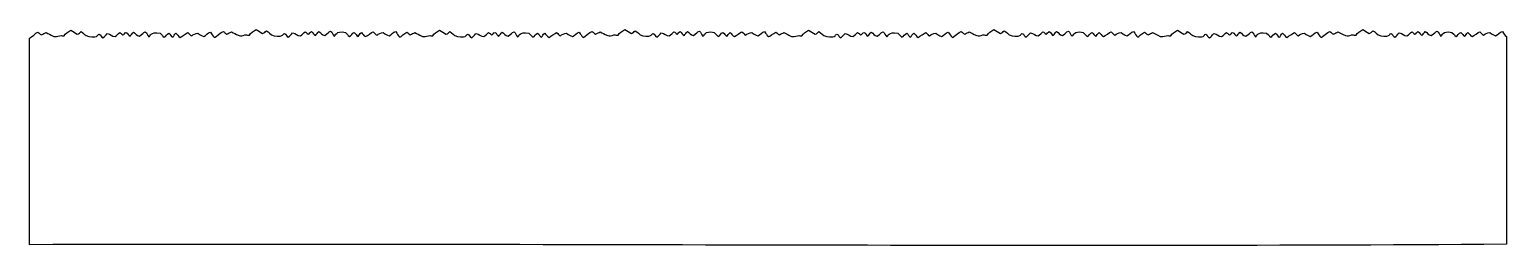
# Model space of a CAD drawing. Header units: centimetres. Extents: x -19.5 to 19.5, y -2.9 to 2.9.
import ezdxf

# ---------------------------------------------------------------- set-up
doc = ezdxf.new("R2010")
doc.units = ezdxf.units.CM
doc.header["$MEASUREMENT"] = 0
doc.layers.add('Layer 1', color=7, linetype='Continuous')

msp = doc.modelspace()

# ---------------------------------------------------------------- linework, layer by layer
at = {"layer": 'Layer 1', "lineweight": 25}
msp.add_open_spline([(-13.52972, 2.85687), (-13.60176, 2.80881), (-13.68178, 2.76984), (-13.70583, 2.70639), (-13.70583, 2.70639), (-13.75327, 2.70265), (-13.76016, 2.71759), (-13.82489, 2.71218), (-13.82489, 2.71218), (-13.89213, 2.6833), (-13.9311, 2.69041), (-13.98199, 2.69399), (-13.98199, 2.69399), (-14.0938, 2.74179), (-14.10739, 2.76127), (-14.18373, 2.79404), (-14.18373, 2.79404), (-14.22656, 2.77414), (-14.25368, 2.76668), (-14.30279, 2.7312), (-14.30279, 2.7312), (-14.36033, 2.75867), (-14.35006, 2.77841), (-14.39705, 2.80644), (-14.39705, 2.80644), (-14.45546, 2.79011), (-14.59983, 2.65544), (-14.63021, 2.64934), (-14.63021, 2.64934), (-14.68898, 2.69619), (-14.6923, 2.72574), (-14.73687, 2.78246), (-14.73687, 2.78246), (-14.80761, 2.77119), (-14.85419, 2.70385), (-14.91629, 2.67001), (-14.91629, 2.67001), (-14.9837, 2.69286), (-14.9985, 2.70648), (-15.07008, 2.756), (-15.07008, 2.756), (-15.13519, 2.76214), (-15.19801, 2.71882), (-15.2338, 2.68737), (-15.2338, 2.68737), (-15.26427, 2.69135), (-15.29534, 2.74534), (-15.33467, 2.77501), (-15.33467, 2.77501), (-15.37577, 2.76571), (-15.48527, 2.67431), (-15.53559, 2.64933), (-15.53559, 2.64933), (-15.58591, 2.67396), (-15.61742, 2.73116), (-15.64886, 2.7626), (-15.64886, 2.7626), (-15.69625, 2.73381), (-15.70099, 2.67164), (-15.7365, 2.65594), (-15.7365, 2.65594), (-15.78187, 2.67558), (-15.7885, 2.72281), (-15.83737, 2.7626), (-15.83737, 2.7626), (-15.8897, 2.73665), (-15.91493, 2.66881), (-15.96305, 2.65594), (-15.96305, 2.65594), (-16.02262, 2.70322), (-15.98209, 2.68107), (-16.07054, 2.7626), (-16.07054, 2.7626), (-16.33751, 2.8092), (-16.31946, 2.6787), (-16.36572, 2.66173), (-16.36572, 2.66173), (-16.41047, 2.69677), (-16.41325, 2.77144), (-16.45998, 2.79402), (-16.45998, 2.79402), (-16.53228, 2.76651), (-16.51432, 2.74249), (-16.61708, 2.68075), (-16.61708, 2.68075), (-16.70603, 2.68541), (-16.7105, 2.75445), (-16.77418, 2.78741), (-16.77418, 2.78741), (-16.80964, 2.75991), (-16.832, 2.70573), (-16.86265, 2.68075), (-16.86265, 2.68075), (-16.90038, 2.69121), (-16.92037, 2.75554), (-16.9693, 2.78163), (-16.9693, 2.78163), (-17.00145, 2.76486), (-17.01723, 2.72718), (-17.05116, 2.71218), (-17.05116, 2.71218), (-17.09262, 2.73618), (-17.10054, 2.76402), (-17.13301, 2.77502), (-17.13301, 2.77502), (-17.17994, 2.73863), (-17.20208, 2.71239), (-17.25869, 2.66836), (-17.25869, 2.66836), (-17.34674, 2.66836), (-17.37343, 2.73464), (-17.46622, 2.75022), (-17.46622, 2.75022), (-17.51228, 2.70213), (-17.53242, 2.66925), (-17.57949, 2.63695), (-17.57949, 2.63695), (-17.62546, 2.63621), (-17.63441, 2.72966), (-17.68036, 2.73121), (-17.68036, 2.73121), (-17.71014, 2.73221), (-17.72175, 2.685), (-17.74981, 2.67499), (-17.74981, 2.67499), (-17.82287, 2.64891), (-17.81908, 2.66271), (-17.95073, 2.66838), (-17.95073, 2.66838), (-18.06974, 2.70769), (-18.08613, 2.76991), (-18.15826, 2.80067), (-18.15826, 2.80067), (-18.19897, 2.77446), (-18.20155, 2.74973), (-18.25913, 2.73122), (-18.25913, 2.73122), (-18.32027, 2.76406), (-18.36872, 2.80332), (-18.42864, 2.83786), (-18.42864, 2.83786), (-18.50068, 2.7898), (-18.5807, 2.75082), (-18.60476, 2.68737), (-18.60476, 2.68737), (-18.65219, 2.68363), (-18.65991, 2.69858), (-18.72465, 2.69316), (-18.72465, 2.69316), (-18.79188, 2.66428), (-18.83086, 2.6714), (-18.88174, 2.67497), (-18.88174, 2.67497), (-18.99355, 2.72278), (-19.00632, 2.74225), (-19.08266, 2.77502), (-19.08266, 2.77502), (-19.12549, 2.75512), (-19.15343, 2.74766), (-19.20255, 2.71218), (-19.20255, 2.71218), (-19.26008, 2.73966), (-19.24982, 2.75939), (-19.29681, 2.78742), (-19.29681, 2.78742), (-19.37276, 2.76619), (-19.44745, 2.658), (-19.52005, 2.63198), (-19.52005, 2.63198), (-19.52005, 2.63198), (-19.52005, -2.83649), (-19.52005, -2.83649), (-19.52005, -2.83649), (-6.3051, -2.79833), (6.80294, -2.9112), (19.52005, -2.8273), (19.52005, -2.8273), (19.52005, -2.8273), (19.52005, 2.66836), (19.52005, 2.66836), (19.52005, 2.66836), (19.46128, 2.71521), (19.45713, 2.74476), (19.41256, 2.80148), (19.41256, 2.80148), (19.34182, 2.79021), (19.29524, 2.72287), (19.23314, 2.68903), (19.23314, 2.68903), (19.16572, 2.71188), (19.15093, 2.7255), (19.07935, 2.77502), (19.07935, 2.77502), (19.01425, 2.78116), (18.95225, 2.73784), (18.91647, 2.70639), (18.91647, 2.70639), (18.886, 2.71037), (18.85493, 2.76436), (18.8156, 2.79403), (18.8156, 2.79403), (18.7745, 2.78473), (18.66417, 2.69333), (18.61386, 2.66835), (18.61386, 2.66835), (18.56354, 2.69298), (18.53286, 2.75018), (18.50141, 2.78162), (18.50141, 2.78162), (18.45402, 2.75283), (18.44845, 2.69066), (18.41294, 2.67496), (18.41294, 2.67496), (18.36756, 2.6946), (18.36093, 2.74183), (18.31206, 2.78162), (18.31206, 2.78162), (18.25973, 2.75567), (18.2345, 2.68783), (18.18638, 2.67496), (18.18638, 2.67496), (18.12681, 2.72224), (18.16817, 2.70009), (18.07972, 2.78162), (18.07972, 2.78162), (17.81275, 2.82822), (17.82997, 2.69772), (17.78372, 2.68075), (17.78372, 2.68075), (17.73897, 2.71579), (17.73619, 2.79046), (17.68946, 2.81304), (17.68946, 2.81304), (17.61716, 2.78553), (17.63512, 2.76151), (17.53236, 2.69977), (17.53236, 2.69977), (17.44342, 2.70443), (17.43894, 2.77347), (17.37526, 2.80643), (17.37526, 2.80643), (17.3398, 2.77893), (17.31744, 2.72475), (17.28679, 2.69977), (17.28679, 2.69977), (17.24905, 2.71022), (17.22906, 2.77455), (17.18013, 2.80064), (17.18013, 2.80064), (17.14798, 2.78387), (17.13219, 2.74619), (17.09827, 2.73119), (17.09827, 2.73119), (17.05681, 2.75519), (17.04888, 2.78304), (17.01642, 2.79403), (17.01642, 2.79403), (16.96949, 2.75764), (16.94735, 2.7314), (16.89074, 2.68737), (16.89074, 2.68737), (16.80269, 2.68737), (16.77599, 2.75365), (16.68321, 2.76923), (16.68321, 2.76923), (16.63714, 2.72114), (16.61701, 2.68826), (16.56993, 2.65596), (16.56993, 2.65596), (16.52396, 2.65522), (16.51501, 2.74867), (16.46906, 2.75022), (16.46906, 2.75022), (16.43928, 2.75123), (16.42849, 2.70401), (16.40043, 2.694), (16.40043, 2.694), (16.32738, 2.66792), (16.33033, 2.68172), (16.19869, 2.68739), (16.19869, 2.68739), (16.07968, 2.7267), (16.06329, 2.78892), (15.99116, 2.81968), (15.99116, 2.81968), (15.95045, 2.79347), (15.94869, 2.76874), (15.89111, 2.75023), (15.89111, 2.75023), (15.82999, 2.78309), (15.78071, 2.82235), (15.72079, 2.85689), (15.72079, 2.85689), (15.64875, 2.80883), (15.56873, 2.76986), (15.54468, 2.70641), (15.54468, 2.70641), (15.49724, 2.70267), (15.49035, 2.71761), (15.42562, 2.7122), (15.42562, 2.7122), (15.35838, 2.68332), (15.31941, 2.69043), (15.26852, 2.69401), (15.26852, 2.69401), (15.15672, 2.74181), (15.14312, 2.76129), (15.06678, 2.79406), (15.06678, 2.79406), (15.02395, 2.77416), (14.99683, 2.7667), (14.94772, 2.73122), (14.94772, 2.73122), (14.89018, 2.7587), (14.90045, 2.77843), (14.85346, 2.80646), (14.85346, 2.80646), (14.79505, 2.79013), (14.65068, 2.65546), (14.6203, 2.64936), (14.6203, 2.64936), (14.56153, 2.69621), (14.55821, 2.72576), (14.51364, 2.78248), (14.51364, 2.78248), (14.44289, 2.77121), (14.39632, 2.70387), (14.33422, 2.67003), (14.33422, 2.67003), (14.26681, 2.69288), (14.25201, 2.7065), (14.18043, 2.75602), (14.18043, 2.75602), (14.11533, 2.76216), (14.05251, 2.71884), (14.01672, 2.68739), (14.01672, 2.68739), (13.98625, 2.69137), (13.95518, 2.74536), (13.91585, 2.77503), (13.91585, 2.77503), (13.87475, 2.76573), (13.76525, 2.67433), (13.71493, 2.64935), (13.71493, 2.64935), (13.66461, 2.67398), (13.6331, 2.73118), (13.60166, 2.76262), (13.60166, 2.76262), (13.55427, 2.73383), (13.54953, 2.67166), (13.51402, 2.65596), (13.51402, 2.65596), (13.46865, 2.6756), (13.46202, 2.72283), (13.41315, 2.76262), (13.41315, 2.76262), (13.36082, 2.73667), (13.33559, 2.66883), (13.28747, 2.65596), (13.28747, 2.65596), (13.2279, 2.70324), (13.26843, 2.68109), (13.17998, 2.76262), (13.17998, 2.76262), (12.91301, 2.80922), (12.93105, 2.67872), (12.8848, 2.66175), (12.8848, 2.66175), (12.84005, 2.69679), (12.83727, 2.77146), (12.79054, 2.79404), (12.79054, 2.79404), (12.71823, 2.76653), (12.7362, 2.74251), (12.63344, 2.68077), (12.63344, 2.68077), (12.5445, 2.68543), (12.54002, 2.75447), (12.47635, 2.78743), (12.47635, 2.78743), (12.44089, 2.75993), (12.41853, 2.70575), (12.38788, 2.68077), (12.38788, 2.68077), (12.35014, 2.69122), (12.33014, 2.75555), (12.28122, 2.78164), (12.28122, 2.78164), (12.24907, 2.76487), (12.23329, 2.72719), (12.19936, 2.71219), (12.19936, 2.71219), (12.1579, 2.73619), (12.14997, 2.76404), (12.1175, 2.77503), (12.1175, 2.77503), (12.07057, 2.73864), (12.04843, 2.7124), (11.99182, 2.66837), (11.99182, 2.66837), (11.90377, 2.66837), (11.87708, 2.73465), (11.78429, 2.75023), (11.78429, 2.75023), (11.73823, 2.70214), (11.71808, 2.66926), (11.67101, 2.63696), (11.67101, 2.63696), (11.62504, 2.63622), (11.61609, 2.72967), (11.57014, 2.73122), (11.57014, 2.73122), (11.54036, 2.73223), (11.52875, 2.68501), (11.50069, 2.675), (11.50069, 2.675), (11.42764, 2.64892), (11.43141, 2.66272), (11.29977, 2.66839), (11.29977, 2.66839), (11.18076, 2.7077), (11.16437, 2.76992), (11.09224, 2.80068), (11.09224, 2.80068), (11.05153, 2.77447), (11.04895, 2.74974), (10.99137, 2.73123), (10.99137, 2.73123), (10.93025, 2.76409), (10.8818, 2.80335), (10.82187, 2.83789), (10.82187, 2.83789), (10.74983, 2.78983), (10.66981, 2.75086), (10.64576, 2.68741), (10.64576, 2.68741), (10.59832, 2.68367), (10.5906, 2.69861), (10.52587, 2.6932), (10.52587, 2.6932), (10.45863, 2.66432), (10.41966, 2.67143), (10.36877, 2.67501), (10.36877, 2.67501), (10.25697, 2.72281), (10.24419, 2.74229), (10.16785, 2.77506), (10.16785, 2.77506), (10.12501, 2.75516), (10.09708, 2.7477), (10.04796, 2.71222), (10.04796, 2.71222), (9.99042, 2.7397), (10.00069, 2.75943), (9.9537, 2.78746), (9.9537, 2.78746), (9.89404, 2.75858), (9.7964, 2.66299), (9.77262, 2.65269), (9.77262, 2.65269), (9.71385, 2.69954), (9.7097, 2.7448), (9.66514, 2.80152), (9.66514, 2.80152), (9.59439, 2.79025), (9.54782, 2.72291), (9.48572, 2.68907), (9.48572, 2.68907), (9.41831, 2.71192), (9.40351, 2.72554), (9.33193, 2.77506), (9.33193, 2.77506), (9.26683, 2.7812), (9.20483, 2.73788), (9.16905, 2.70643), (9.16905, 2.70643), (9.13857, 2.71041), (9.10751, 2.7644), (9.06817, 2.79407), (9.06817, 2.79407), (9.02707, 2.78477), (8.91674, 2.69337), (8.86643, 2.66839), (8.86643, 2.66839), (8.81611, 2.69302), (8.78543, 2.75022), (8.75398, 2.78166), (8.75398, 2.78166), (8.70659, 2.75287), (8.70103, 2.6907), (8.66551, 2.675), (8.66551, 2.675), (8.62014, 2.69464), (8.61351, 2.74187), (8.56464, 2.78166), (8.56464, 2.78166), (8.51231, 2.75571), (8.48708, 2.68787), (8.43896, 2.675), (8.43896, 2.675), (8.37939, 2.72228), (8.42074, 2.70013), (8.3323, 2.78166), (8.3323, 2.78166), (8.06532, 2.82826), (8.08255, 2.69776), (8.03629, 2.68079), (8.03629, 2.68079), (7.99154, 2.71583), (7.98876, 2.7905), (7.94203, 2.81308), (7.94203, 2.81308), (7.86972, 2.78557), (7.88769, 2.76155), (7.78493, 2.69981), (7.78493, 2.69981), (7.69599, 2.70447), (7.69151, 2.77351), (7.62784, 2.80647), (7.62784, 2.80647), (7.59238, 2.77897), (7.57002, 2.72479), (7.53937, 2.69981), (7.53937, 2.69981), (7.50163, 2.71026), (7.48163, 2.77459), (7.43271, 2.80068), (7.43271, 2.80068), (7.40056, 2.78391), (7.38478, 2.74623), (7.35085, 2.73123), (7.35085, 2.73123), (7.30939, 2.75523), (7.30146, 2.78307), (7.26899, 2.79407), (7.26899, 2.79407), (7.22206, 2.75768), (7.19992, 2.73144), (7.14331, 2.68741), (7.14331, 2.68741), (7.05526, 2.68741), (7.02857, 2.75369), (6.93578, 2.76927), (6.93578, 2.76927), (6.88972, 2.72118), (6.86958, 2.6883), (6.82251, 2.656), (6.82251, 2.656), (6.77654, 2.65526), (6.76759, 2.74871), (6.72164, 2.75026), (6.72164, 2.75026), (6.69186, 2.75126), (6.68107, 2.70405), (6.65301, 2.69404), (6.65301, 2.69404), (6.57995, 2.66796), (6.58291, 2.68176), (6.45127, 2.68743), (6.45127, 2.68743), (6.33226, 2.72674), (6.31587, 2.78896), (6.24374, 2.81972), (6.24374, 2.81972), (6.20304, 2.79351), (6.20128, 2.76878), (6.1437, 2.75027), (6.1437, 2.75027), (6.08258, 2.78313), (6.0333, 2.82239), (5.97337, 2.85693), (5.97337, 2.85693), (5.90133, 2.80887), (5.82131, 2.7699), (5.79726, 2.70645), (5.79726, 2.70645), (5.74982, 2.70271), (5.74293, 2.71765), (5.6782, 2.71224), (5.6782, 2.71224), (5.61096, 2.68336), (5.57199, 2.69047), (5.5211, 2.69405), (5.5211, 2.69405), (5.40929, 2.74185), (5.3957, 2.76133), (5.31936, 2.7941), (5.31936, 2.7941), (5.27653, 2.7742), (5.24941, 2.76674), (5.2003, 2.73126), (5.2003, 2.73126), (5.14277, 2.75867), (5.15303, 2.77841), (5.10604, 2.80644), (5.10604, 2.80644), (5.04763, 2.79011), (4.90326, 2.65544), (4.87288, 2.64934), (4.87288, 2.64934), (4.81411, 2.69619), (4.81079, 2.72574), (4.76622, 2.78246), (4.76622, 2.78246), (4.69548, 2.77119), (4.6489, 2.70385), (4.5868, 2.67001), (4.5868, 2.67001), (4.51939, 2.69286), (4.50459, 2.70648), (4.43301, 2.756), (4.43301, 2.756), (4.36791, 2.76214), (4.30509, 2.71882), (4.2693, 2.68737), (4.2693, 2.68737), (4.23883, 2.69135), (4.20776, 2.74534), (4.16843, 2.77501), (4.16843, 2.77501), (4.12733, 2.76571), (4.01783, 2.67431), (3.96751, 2.64933), (3.96751, 2.64933), (3.91719, 2.67396), (3.88568, 2.73116), (3.85424, 2.7626), (3.85424, 2.7626), (3.80685, 2.73381), (3.80211, 2.67164), (3.7666, 2.65594), (3.7666, 2.65594), (3.72123, 2.67558), (3.7146, 2.72281), (3.66573, 2.7626), (3.66573, 2.7626), (3.6134, 2.73665), (3.58817, 2.66881), (3.54005, 2.65594), (3.54005, 2.65594), (3.48048, 2.70323), (3.521, 2.68109), (3.43256, 2.76262), (3.43256, 2.76262), (3.16559, 2.80922), (3.18364, 2.67872), (3.13738, 2.66175), (3.13738, 2.66175), (3.09263, 2.69679), (3.08985, 2.77146), (3.04312, 2.79404), (3.04312, 2.79404), (2.97082, 2.76653), (2.98878, 2.74251), (2.88602, 2.68077), (2.88602, 2.68077), (2.79707, 2.68543), (2.7926, 2.75447), (2.72892, 2.78743), (2.72892, 2.78743), (2.69346, 2.75993), (2.6711, 2.70575), (2.64045, 2.68077), (2.64045, 2.68077), (2.60271, 2.69122), (2.58272, 2.75555), (2.53379, 2.78164), (2.53379, 2.78164), (2.50164, 2.76487), (2.48586, 2.72719), (2.45193, 2.71219), (2.45193, 2.71219), (2.41047, 2.73619), (2.40254, 2.76403), (2.37007, 2.77503), (2.37007, 2.77503), (2.32314, 2.73864), (2.301, 2.7124), (2.24439, 2.66837), (2.24439, 2.66837), (2.15634, 2.66837), (2.12965, 2.73465), (2.03686, 2.75023), (2.03686, 2.75023), (1.9908, 2.70214), (1.97066, 2.66926), (1.92359, 2.63696), (1.92359, 2.63696), (1.87762, 2.63622), (1.86867, 2.72967), (1.82272, 2.73122), (1.82272, 2.73122), (1.79294, 2.73222), (1.78133, 2.68501), (1.75327, 2.675), (1.75327, 2.675), (1.68021, 2.64892), (1.684, 2.66272), (1.55235, 2.66839), (1.55235, 2.66839), (1.43334, 2.7077), (1.41695, 2.76992), (1.34482, 2.80068), (1.34482, 2.80068), (1.30411, 2.77447), (1.30153, 2.74974), (1.24395, 2.73123), (1.24395, 2.73123), (1.18283, 2.76406), (1.13438, 2.80332), (1.07446, 2.83786), (1.07446, 2.83786), (1.00242, 2.7898), (0.9224, 2.75082), (0.89834, 2.68737), (0.89834, 2.68737), (0.8509, 2.68363), (0.84318, 2.69857), (0.77845, 2.69316), (0.77845, 2.69316), (0.71121, 2.66428), (0.67224, 2.67139), (0.62135, 2.67497), (0.62135, 2.67497), (0.50954, 2.72277), (0.49678, 2.74225), (0.42043, 2.77502), (0.42043, 2.77502), (0.3776, 2.75512), (0.34966, 2.74766), (0.30054, 2.71218), (0.30054, 2.71218), (0.243, 2.73966), (0.25327, 2.75939), (0.20628, 2.78742), (0.20628, 2.78742), (0.14642, 2.75216), (0.03471, 2.67363), (0.01694, 2.66836), (0.01694, 2.66836), (-0.04183, 2.71521), (-0.04598, 2.74476), (-0.09055, 2.80148), (-0.09055, 2.80148), (-0.16129, 2.79021), (-0.20787, 2.72287), (-0.26997, 2.68903), (-0.26997, 2.68903), (-0.33738, 2.71188), (-0.35218, 2.7255), (-0.42376, 2.77502), (-0.42376, 2.77502), (-0.48886, 2.78116), (-0.55086, 2.73784), (-0.58664, 2.70639), (-0.58664, 2.70639), (-0.61711, 2.71037), (-0.64818, 2.76436), (-0.68751, 2.79403), (-0.68751, 2.79403), (-0.72861, 2.78473), (-0.83894, 2.69333), (-0.88925, 2.66835), (-0.88925, 2.66835), (-0.93957, 2.69298), (-0.97025, 2.75018), (-1.0017, 2.78162), (-1.0017, 2.78162), (-1.04909, 2.75283), (-1.05465, 2.69066), (-1.09017, 2.67496), (-1.09017, 2.67496), (-1.13554, 2.69461), (-1.14217, 2.74184), (-1.19104, 2.78163), (-1.19104, 2.78163), (-1.24337, 2.75568), (-1.2686, 2.68785), (-1.31672, 2.67497), (-1.31672, 2.67497), (-1.37628, 2.72225), (-1.33493, 2.7001), (-1.42338, 2.78163), (-1.42338, 2.78163), (-1.69035, 2.82823), (-1.67313, 2.69773), (-1.71938, 2.68076), (-1.71938, 2.68076), (-1.76413, 2.7158), (-1.76691, 2.79047), (-1.81364, 2.81305), (-1.81364, 2.81305), (-1.88594, 2.78554), (-1.86798, 2.76152), (-1.97074, 2.69978), (-1.97074, 2.69978), (-2.05969, 2.70444), (-2.06416, 2.77348), (-2.12784, 2.80644), (-2.12784, 2.80644), (-2.1633, 2.77894), (-2.18566, 2.72476), (-2.21631, 2.69978), (-2.21631, 2.69978), (-2.25405, 2.71023), (-2.27404, 2.77456), (-2.32297, 2.80065), (-2.32297, 2.80065), (-2.35512, 2.78388), (-2.3709, 2.7462), (-2.40483, 2.7312), (-2.40483, 2.7312), (-2.44629, 2.7552), (-2.45422, 2.78305), (-2.48669, 2.79404), (-2.48669, 2.79404), (-2.53362, 2.75765), (-2.55576, 2.73141), (-2.61237, 2.68738), (-2.61237, 2.68738), (-2.70042, 2.68738), (-2.72711, 2.75366), (-2.8199, 2.76924), (-2.8199, 2.76924), (-2.86596, 2.72115), (-2.8861, 2.68827), (-2.93317, 2.65597), (-2.93317, 2.65597), (-2.97914, 2.65523), (-2.98809, 2.74868), (-3.03404, 2.75023), (-3.03404, 2.75023), (-3.06381, 2.75122), (-3.07459, 2.70401), (-3.10265, 2.69399), (-3.10265, 2.69399), (-3.17571, 2.66791), (-3.17275, 2.68171), (-3.30439, 2.68738), (-3.30439, 2.68738), (-3.4234, 2.72669), (-3.43979, 2.78891), (-3.51192, 2.81967), (-3.51192, 2.81967), (-3.55263, 2.79346), (-3.55439, 2.76873), (-3.61197, 2.75022), (-3.61197, 2.75022), (-3.67309, 2.78308), (-3.72237, 2.82234), (-3.7823, 2.85688), (-3.7823, 2.85688), (-3.85434, 2.80882), (-3.93436, 2.76985), (-3.95841, 2.7064), (-3.95841, 2.7064), (-4.00585, 2.70266), (-4.01274, 2.7176), (-4.07747, 2.71219), (-4.07747, 2.71219), (-4.14471, 2.68331), (-4.18368, 2.69042), (-4.23457, 2.694), (-4.23457, 2.694), (-4.34638, 2.7418), (-4.35997, 2.76128), (-4.43631, 2.79405), (-4.43631, 2.79405), (-4.47914, 2.77415), (-4.50626, 2.76669), (-4.55537, 2.73121), (-4.55537, 2.73121), (-4.61291, 2.75869), (-4.60264, 2.77842), (-4.64963, 2.80645), (-4.64963, 2.80645), (-4.70804, 2.79012), (-4.85241, 2.65545), (-4.88279, 2.64935), (-4.88279, 2.64935), (-4.94156, 2.6962), (-4.94488, 2.72575), (-4.98945, 2.78247), (-4.98945, 2.78247), (-5.06019, 2.7712), (-5.10677, 2.70386), (-5.16887, 2.67002), (-5.16887, 2.67002), (-5.23628, 2.69287), (-5.25108, 2.70649), (-5.32266, 2.75601), (-5.32266, 2.75601), (-5.38776, 2.76215), (-5.45058, 2.71883), (-5.48637, 2.68738), (-5.48637, 2.68738), (-5.51684, 2.69136), (-5.54791, 2.74535), (-5.58724, 2.77502), (-5.58724, 2.77502), (-5.62834, 2.76572), (-5.73784, 2.67432), (-5.78816, 2.64934), (-5.78816, 2.64934), (-5.83848, 2.67397), (-5.86999, 2.73117), (-5.90143, 2.76261), (-5.90143, 2.76261), (-5.94882, 2.73382), (-5.95356, 2.67165), (-5.98907, 2.65595), (-5.98907, 2.65595), (-6.03444, 2.67559), (-6.04107, 2.72282), (-6.08994, 2.76261), (-6.08994, 2.76261), (-6.14227, 2.73666), (-6.1675, 2.66882), (-6.21562, 2.65595), (-6.21562, 2.65595), (-6.27519, 2.70323), (-6.23466, 2.68108), (-6.32311, 2.76261), (-6.32311, 2.76261), (-6.59008, 2.80921), (-6.57203, 2.67871), (-6.61829, 2.66174), (-6.61829, 2.66174), (-6.66304, 2.69678), (-6.66582, 2.77145), (-6.71255, 2.79403), (-6.71255, 2.79403), (-6.78485, 2.76652), (-6.76689, 2.7425), (-6.86965, 2.68076), (-6.86965, 2.68076), (-6.9586, 2.68542), (-6.96307, 2.75446), (-7.02675, 2.78742), (-7.02675, 2.78742), (-7.06221, 2.75992), (-7.08457, 2.70574), (-7.11522, 2.68076), (-7.11522, 2.68076), (-7.15296, 2.69121), (-7.17295, 2.75554), (-7.22188, 2.78163), (-7.22188, 2.78163), (-7.25403, 2.76486), (-7.26981, 2.72718), (-7.30374, 2.71218), (-7.30374, 2.71218), (-7.3452, 2.73618), (-7.35313, 2.76403), (-7.3856, 2.77502), (-7.3856, 2.77502), (-7.43253, 2.73863), (-7.45467, 2.71239), (-7.51128, 2.66836), (-7.51128, 2.66836), (-7.59933, 2.66836), (-7.62602, 2.73464), (-7.71881, 2.75022), (-7.71881, 2.75022), (-7.76487, 2.70213), (-7.78501, 2.66925), (-7.83208, 2.63695), (-7.83208, 2.63695), (-7.87805, 2.63621), (-7.887, 2.72966), (-7.93295, 2.73121), (-7.93295, 2.73121), (-7.96273, 2.73222), (-7.97434, 2.685), (-8.0024, 2.67499), (-8.0024, 2.67499), (-8.07546, 2.64891), (-8.07167, 2.66271), (-8.20332, 2.66838), (-8.20332, 2.66838), (-8.32233, 2.70769), (-8.33872, 2.76991), (-8.41085, 2.80067), (-8.41085, 2.80067), (-8.45156, 2.77446), (-8.45414, 2.74973), (-8.51172, 2.73122), (-8.51172, 2.73122), (-8.57285, 2.76406), (-8.6213, 2.80332), (-8.68123, 2.83786), (-8.68123, 2.83786), (-8.75327, 2.7898), (-8.83328, 2.75082), (-8.85734, 2.68737), (-8.85734, 2.68737), (-8.90478, 2.68363), (-8.9125, 2.69857), (-8.97723, 2.69316), (-8.97723, 2.69316), (-9.04447, 2.66428), (-9.08344, 2.67139), (-9.13433, 2.67497), (-9.13433, 2.67497), (-9.24614, 2.72277), (-9.2589, 2.74225), (-9.33525, 2.77502), (-9.33525, 2.77502), (-9.37808, 2.75512), (-9.40602, 2.74766), (-9.45514, 2.71218), (-9.45514, 2.71218), (-9.51268, 2.73966), (-9.50241, 2.75939), (-9.5494, 2.78742), (-9.5494, 2.78742), (-9.60906, 2.75854), (-9.7067, 2.66295), (-9.73047, 2.65265), (-9.73047, 2.65265), (-9.78924, 2.6995), (-9.79339, 2.74476), (-9.83796, 2.80148), (-9.83796, 2.80148), (-9.9087, 2.79021), (-9.95528, 2.72287), (-10.01738, 2.68903), (-10.01738, 2.68903), (-10.08479, 2.71188), (-10.09959, 2.7255), (-10.17117, 2.77502), (-10.17117, 2.77502), (-10.23627, 2.78116), (-10.29827, 2.73784), (-10.33405, 2.70639), (-10.33405, 2.70639), (-10.36452, 2.71037), (-10.39559, 2.76436), (-10.43492, 2.79403), (-10.43492, 2.79403), (-10.47602, 2.78473), (-10.58635, 2.69333), (-10.63666, 2.66835), (-10.63666, 2.66835), (-10.68698, 2.69298), (-10.71766, 2.75018), (-10.74911, 2.78162), (-10.74911, 2.78162), (-10.7965, 2.75283), (-10.80206, 2.69066), (-10.83758, 2.67496), (-10.83758, 2.67496), (-10.88295, 2.6946), (-10.88958, 2.74183), (-10.93845, 2.78162), (-10.93845, 2.78162), (-10.99078, 2.75567), (-11.01601, 2.68783), (-11.06413, 2.67496), (-11.06413, 2.67496), (-11.1237, 2.72225), (-11.08235, 2.7001), (-11.17079, 2.78163), (-11.17079, 2.78163), (-11.43776, 2.82823), (-11.42054, 2.69773), (-11.46679, 2.68076), (-11.46679, 2.68076), (-11.51154, 2.7158), (-11.51432, 2.79047), (-11.56105, 2.81305), (-11.56105, 2.81305), (-11.63335, 2.78554), (-11.61539, 2.76152), (-11.71815, 2.69978), (-11.71815, 2.69978), (-11.8071, 2.70444), (-11.81157, 2.77348), (-11.87525, 2.80644), (-11.87525, 2.80644), (-11.91071, 2.77894), (-11.93307, 2.72476), (-11.96372, 2.69978), (-11.96372, 2.69978), (-12.00146, 2.71023), (-12.02145, 2.77456), (-12.07038, 2.80065), (-12.07038, 2.80065), (-12.10253, 2.78388), (-12.11831, 2.7462), (-12.15224, 2.7312), (-12.15224, 2.7312), (-12.19369, 2.7552), (-12.20162, 2.78304), (-12.23409, 2.79403), (-12.23409, 2.79403), (-12.28102, 2.75764), (-12.30316, 2.7314), (-12.35976, 2.68737), (-12.35976, 2.68737), (-12.44782, 2.68737), (-12.47451, 2.75365), (-12.56729, 2.76923), (-12.56729, 2.76923), (-12.61336, 2.72114), (-12.6335, 2.68826), (-12.68057, 2.65596), (-12.68057, 2.65596), (-12.72654, 2.65522), (-12.73549, 2.74867), (-12.78144, 2.75022), (-12.78144, 2.75022), (-12.81122, 2.75122), (-12.822, 2.70401), (-12.85007, 2.694), (-12.85007, 2.694), (-12.92313, 2.66792), (-12.92017, 2.68172), (-13.05181, 2.68739), (-13.05181, 2.68739), (-13.17082, 2.7267), (-13.18721, 2.78892), (-13.25934, 2.81968), (-13.25934, 2.81968), (-13.30005, 2.79347), (-13.30181, 2.76874), (-13.35939, 2.75023), (-13.35939, 2.75023), (-13.42051, 2.78309), (-13.46979, 2.82235), (-13.52972, 2.85689), (-13.52972, 2.85689), (-13.52972, 2.85689), (-13.52972, 2.85687), (-13.52972, 2.85687)], degree=3, knots=[0, 0, 0, 0, 0.00350877, 0.00350877, 0.00350877, 0.00350877, 0.00701754, 0.00701754, 0.00701754, 0.00701754, 0.01052632, 0.01052632, 0.01052632, 0.01052632, 0.01403509, 0.01403509, 0.01403509, 0.01403509, 0.01754386, 0.01754386, 0.01754386, 0.01754386, 0.02105263, 0.02105263, 0.02105263, 0.02105263, 0.0245614, 0.0245614, 0.0245614, 0.0245614, 0.02807018, 0.02807018, 0.02807018, 0.02807018, 0.03157895, 0.03157895, 0.03157895, 0.03157895, 0.03508772, 0.03508772, 0.03508772, 0.03508772, 0.03859649, 0.03859649, 0.03859649, 0.03859649, 0.04210526, 0.04210526, 0.04210526, 0.04210526, 0.04561404, 0.04561404, 0.04561404, 0.04561404, 0.04912281, 0.04912281, 0.04912281, 0.04912281, 0.05263158, 0.05263158, 0.05263158, 0.05263158, 0.05614035, 0.05614035, 0.05614035, 0.05614035, 0.05964912, 0.05964912, 0.05964912, 0.05964912, 0.06315789, 0.06315789, 0.06315789, 0.06315789, 0.06666667, 0.06666667, 0.06666667, 0.06666667, 0.07017544, 0.07017544, 0.07017544, 0.07017544, 0.07368421, 0.07368421, 0.07368421, 0.07368421, 0.07719298, 0.07719298, 0.07719298, 0.07719298, 0.08070175, 0.08070175, 0.08070175, 0.08070175, 0.08421053, 0.08421053, 0.08421053, 0.08421053, 0.0877193, 0.0877193, 0.0877193, 0.0877193, 0.09122807, 0.09122807, 0.09122807, 0.09122807, 0.09473684, 0.09473684, 0.09473684, 0.09473684, 0.09824561, 0.09824561, 0.09824561, 0.09824561, 0.10175439, 0.10175439, 0.10175439, 0.10175439, 0.10526316, 0.10526316, 0.10526316, 0.10526316, 0.10877193, 0.10877193, 0.10877193, 0.10877193, 0.1122807, 0.1122807, 0.1122807, 0.1122807, 0.11578947, 0.11578947, 0.11578947, 0.11578947, 0.11929825, 0.11929825, 0.11929825, 0.11929825, 0.12280702, 0.12280702, 0.12280702, 0.12280702, 0.12631579, 0.12631579, 0.12631579, 0.12631579, 0.12982456, 0.12982456, 0.12982456, 0.12982456, 0.13333333, 0.13333333, 0.13333333, 0.13333333, 0.13684211, 0.13684211, 0.13684211, 0.13684211, 0.14035088, 0.14035088, 0.14035088, 0.14035088, 0.14385965, 0.14385965, 0.14385965, 0.14385965, 0.14736842, 0.14736842, 0.14736842, 0.14736842, 0.15087719, 0.15087719, 0.15087719, 0.15087719, 0.15438596, 0.15438596, 0.15438596, 0.15438596, 0.15789474, 0.15789474, 0.15789474, 0.15789474, 0.16140351, 0.16140351, 0.16140351, 0.16140351, 0.16491228, 0.16491228, 0.16491228, 0.16491228, 0.16842105, 0.16842105, 0.16842105, 0.16842105, 0.17192982, 0.17192982, 0.17192982, 0.17192982, 0.1754386, 0.1754386, 0.1754386, 0.1754386, 0.17894737, 0.17894737, 0.17894737, 0.17894737, 0.18245614, 0.18245614, 0.18245614, 0.18245614, 0.18596491, 0.18596491, 0.18596491, 0.18596491, 0.18947368, 0.18947368, 0.18947368, 0.18947368, 0.19298246, 0.19298246, 0.19298246, 0.19298246, 0.19649123, 0.19649123, 0.19649123, 0.19649123, 0.2, 0.2, 0.2, 0.2, 0.20350877, 0.20350877, 0.20350877, 0.20350877, 0.20701754, 0.20701754, 0.20701754, 0.20701754, 0.21052632, 0.21052632, 0.21052632, 0.21052632, 0.21403509, 0.21403509, 0.21403509, 0.21403509, 0.21754386, 0.21754386, 0.21754386, 0.21754386, 0.22105263, 0.22105263, 0.22105263, 0.22105263, 0.2245614, 0.2245614, 0.2245614, 0.2245614, 0.22807018, 0.22807018, 0.22807018, 0.22807018, 0.23157895, 0.23157895, 0.23157895, 0.23157895, 0.23508772, 0.23508772, 0.23508772, 0.23508772, 0.23859649, 0.23859649, 0.23859649, 0.23859649, 0.24210526, 0.24210526, 0.24210526, 0.24210526, 0.24561404, 0.24561404, 0.24561404, 0.24561404, 0.24912281, 0.24912281, 0.24912281, 0.24912281, 0.25263158, 0.25263158, 0.25263158, 0.25263158, 0.25614035, 0.25614035, 0.25614035, 0.25614035, 0.25964912, 0.25964912, 0.25964912, 0.25964912, 0.26315789, 0.26315789, 0.26315789, 0.26315789, 0.26666667, 0.26666667, 0.26666667, 0.26666667, 0.27017544, 0.27017544, 0.27017544, 0.27017544, 0.27368421, 0.27368421, 0.27368421, 0.27368421, 0.27719298, 0.27719298, 0.27719298, 0.27719298, 0.28070175, 0.28070175, 0.28070175, 0.28070175, 0.28421053, 0.28421053, 0.28421053, 0.28421053, 0.2877193, 0.2877193, 0.2877193, 0.2877193, 0.29122807, 0.29122807, 0.29122807, 0.29122807, 0.29473684, 0.29473684, 0.29473684, 0.29473684, 0.29824561, 0.29824561, 0.29824561, 0.29824561, 0.30175439, 0.30175439, 0.30175439, 0.30175439, 0.30526316, 0.30526316, 0.30526316, 0.30526316, 0.30877193, 0.30877193, 0.30877193, 0.30877193, 0.3122807, 0.3122807, 0.3122807, 0.3122807, 0.31578947, 0.31578947, 0.31578947, 0.31578947, 0.31929825, 0.31929825, 0.31929825, 0.31929825, 0.32280702, 0.32280702, 0.32280702, 0.32280702, 0.32631579, 0.32631579, 0.32631579, 0.32631579, 0.32982456, 0.32982456, 0.32982456, 0.32982456, 0.33333333, 0.33333333, 0.33333333, 0.33333333, 0.33684211, 0.33684211, 0.33684211, 0.33684211, 0.34035088, 0.34035088, 0.34035088, 0.34035088, 0.34385965, 0.34385965, 0.34385965, 0.34385965, 0.34736842, 0.34736842, 0.34736842, 0.34736842, 0.35087719, 0.35087719, 0.35087719, 0.35087719, 0.35438596, 0.35438596, 0.35438596, 0.35438596, 0.35789474, 0.35789474, 0.35789474, 0.35789474, 0.36140351, 0.36140351, 0.36140351, 0.36140351, 0.36491228, 0.36491228, 0.36491228, 0.36491228, 0.36842105, 0.36842105, 0.36842105, 0.36842105, 0.37192982, 0.37192982, 0.37192982, 0.37192982, 0.3754386, 0.3754386, 0.3754386, 0.3754386, 0.37894737, 0.37894737, 0.37894737, 0.37894737, 0.38245614, 0.38245614, 0.38245614, 0.38245614, 0.38596491, 0.38596491, 0.38596491, 0.38596491, 0.38947368, 0.38947368, 0.38947368, 0.38947368, 0.39298246, 0.39298246, 0.39298246, 0.39298246, 0.39649123, 0.39649123, 0.39649123, 0.39649123, 0.4, 0.4, 0.4, 0.4, 0.40350877, 0.40350877, 0.40350877, 0.40350877, 0.40701754, 0.40701754, 0.40701754, 0.40701754, 0.41052632, 0.41052632, 0.41052632, 0.41052632, 0.41403509, 0.41403509, 0.41403509, 0.41403509, 0.41754386, 0.41754386, 0.41754386, 0.41754386, 0.42105263, 0.42105263, 0.42105263, 0.42105263, 0.4245614, 0.4245614, 0.4245614, 0.4245614, 0.42807018, 0.42807018, 0.42807018, 0.42807018, 0.43157895, 0.43157895, 0.43157895, 0.43157895, 0.43508772, 0.43508772, 0.43508772, 0.43508772, 0.43859649, 0.43859649, 0.43859649, 0.43859649, 0.44210526, 0.44210526, 0.44210526, 0.44210526, 0.44561404, 0.44561404, 0.44561404, 0.44561404, 0.44912281, 0.44912281, 0.44912281, 0.44912281, 0.45263158, 0.45263158, 0.45263158, 0.45263158, 0.45614035, 0.45614035, 0.45614035, 0.45614035, 0.45964912, 0.45964912, 0.45964912, 0.45964912, 0.46315789, 0.46315789, 0.46315789, 0.46315789, 0.46666667, 0.46666667, 0.46666667, 0.46666667, 0.47017544, 0.47017544, 0.47017544, 0.47017544, 0.47368421, 0.47368421, 0.47368421, 0.47368421, 0.47719298, 0.47719298, 0.47719298, 0.47719298, 0.48070175, 0.48070175, 0.48070175, 0.48070175, 0.48421053, 0.48421053, 0.48421053, 0.48421053, 0.4877193, 0.4877193, 0.4877193, 0.4877193, 0.49122807, 0.49122807, 0.49122807, 0.49122807, 0.49473684, 0.49473684, 0.49473684, 0.49473684, 0.49824561, 0.49824561, 0.49824561, 0.49824561, 0.50175439, 0.50175439, 0.50175439, 0.50175439, 0.50526316, 0.50526316, 0.50526316, 0.50526316, 0.50877193, 0.50877193, 0.50877193, 0.50877193, 0.5122807, 0.5122807, 0.5122807, 0.5122807, 0.51578947, 0.51578947, 0.51578947, 0.51578947, 0.51929825, 0.51929825, 0.51929825, 0.51929825, 0.52280702, 0.52280702, 0.52280702, 0.52280702, 0.52631579, 0.52631579, 0.52631579, 0.52631579, 0.52982456, 0.52982456, 0.52982456, 0.52982456, 0.53333333, 0.53333333, 0.53333333, 0.53333333, 0.53684211, 0.53684211, 0.53684211, 0.53684211, 0.54035088, 0.54035088, 0.54035088, 0.54035088, 0.54385965, 0.54385965, 0.54385965, 0.54385965, 0.54736842, 0.54736842, 0.54736842, 0.54736842, 0.55087719, 0.55087719, 0.55087719, 0.55087719, 0.55438596, 0.55438596, 0.55438596, 0.55438596, 0.55789474, 0.55789474, 0.55789474, 0.55789474, 0.56140351, 0.56140351, 0.56140351, 0.56140351, 0.56491228, 0.56491228, 0.56491228, 0.56491228, 0.56842105, 0.56842105, 0.56842105, 0.56842105, 0.57192982, 0.57192982, 0.57192982, 0.57192982, 0.5754386, 0.5754386, 0.5754386, 0.5754386, 0.57894737, 0.57894737, 0.57894737, 0.57894737, 0.58245614, 0.58245614, 0.58245614, 0.58245614, 0.58596491, 0.58596491, 0.58596491, 0.58596491, 0.58947368, 0.58947368, 0.58947368, 0.58947368, 0.59298246, 0.59298246, 0.59298246, 0.59298246, 0.59649123, 0.59649123, 0.59649123, 0.59649123, 0.6, 0.6, 0.6, 0.6, 0.60350877, 0.60350877, 0.60350877, 0.60350877, 0.60701754, 0.60701754, 0.60701754, 0.60701754, 0.61052632, 0.61052632, 0.61052632, 0.61052632, 0.61403509, 0.61403509, 0.61403509, 0.61403509, 0.61754386, 0.61754386, 0.61754386, 0.61754386, 0.62105263, 0.62105263, 0.62105263, 0.62105263, 0.6245614, 0.6245614, 0.6245614, 0.6245614, 0.62807018, 0.62807018, 0.62807018, 0.62807018, 0.63157895, 0.63157895, 0.63157895, 0.63157895, 0.63508772, 0.63508772, 0.63508772, 0.63508772, 0.63859649, 0.63859649, 0.63859649, 0.63859649, 0.64210526, 0.64210526, 0.64210526, 0.64210526, 0.64561404, 0.64561404, 0.64561404, 0.64561404, 0.64912281, 0.64912281, 0.64912281, 0.64912281, 0.65263158, 0.65263158, 0.65263158, 0.65263158, 0.65614035, 0.65614035, 0.65614035, 0.65614035, 0.65964912, 0.65964912, 0.65964912, 0.65964912, 0.66315789, 0.66315789, 0.66315789, 0.66315789, 0.66666667, 0.66666667, 0.66666667, 0.66666667, 0.67017544, 0.67017544, 0.67017544, 0.67017544, 0.67368421, 0.67368421, 0.67368421, 0.67368421, 0.67719298, 0.67719298, 0.67719298, 0.67719298, 0.68070175, 0.68070175, 0.68070175, 0.68070175, 0.68421053, 0.68421053, 0.68421053, 0.68421053, 0.6877193, 0.6877193, 0.6877193, 0.6877193, 0.69122807, 0.69122807, 0.69122807, 0.69122807, 0.69473684, 0.69473684, 0.69473684, 0.69473684, 0.69824561, 0.69824561, 0.69824561, 0.69824561, 0.70175439, 0.70175439, 0.70175439, 0.70175439, 0.70526316, 0.70526316, 0.70526316, 0.70526316, 0.70877193, 0.70877193, 0.70877193, 0.70877193, 0.7122807, 0.7122807, 0.7122807, 0.7122807, 0.71578947, 0.71578947, 0.71578947, 0.71578947, 0.71929825, 0.71929825, 0.71929825, 0.71929825, 0.72280702, 0.72280702, 0.72280702, 0.72280702, 0.72631579, 0.72631579, 0.72631579, 0.72631579, 0.72982456, 0.72982456, 0.72982456, 0.72982456, 0.73333333, 0.73333333, 0.73333333, 0.73333333, 0.73684211, 0.73684211, 0.73684211, 0.73684211, 0.74035088, 0.74035088, 0.74035088, 0.74035088, 0.74385965, 0.74385965, 0.74385965, 0.74385965, 0.74736842, 0.74736842, 0.74736842, 0.74736842, 0.75087719, 0.75087719, 0.75087719, 0.75087719, 0.75438596, 0.75438596, 0.75438596, 0.75438596, 0.75789474, 0.75789474, 0.75789474, 0.75789474, 0.76140351, 0.76140351, 0.76140351, 0.76140351, 0.76491228, 0.76491228, 0.76491228, 0.76491228, 0.76842105, 0.76842105, 0.76842105, 0.76842105, 0.77192982, 0.77192982, 0.77192982, 0.77192982, 0.7754386, 0.7754386, 0.7754386, 0.7754386, 0.77894737, 0.77894737, 0.77894737, 0.77894737, 0.78245614, 0.78245614, 0.78245614, 0.78245614, 0.78596491, 0.78596491, 0.78596491, 0.78596491, 0.78947368, 0.78947368, 0.78947368, 0.78947368, 0.79298246, 0.79298246, 0.79298246, 0.79298246, 0.79649123, 0.79649123, 0.79649123, 0.79649123, 0.8, 0.8, 0.8, 0.8, 0.80350877, 0.80350877, 0.80350877, 0.80350877, 0.80701754, 0.80701754, 0.80701754, 0.80701754, 0.81052632, 0.81052632, 0.81052632, 0.81052632, 0.81403509, 0.81403509, 0.81403509, 0.81403509, 0.81754386, 0.81754386, 0.81754386, 0.81754386, 0.82105263, 0.82105263, 0.82105263, 0.82105263, 0.8245614, 0.8245614, 0.8245614, 0.8245614, 0.82807018, 0.82807018, 0.82807018, 0.82807018, 0.83157895, 0.83157895, 0.83157895, 0.83157895, 0.83508772, 0.83508772, 0.83508772, 0.83508772, 0.83859649, 0.83859649, 0.83859649, 0.83859649, 0.84210526, 0.84210526, 0.84210526, 0.84210526, 0.84561404, 0.84561404, 0.84561404, 0.84561404, 0.84912281, 0.84912281, 0.84912281, 0.84912281, 0.85263158, 0.85263158, 0.85263158, 0.85263158, 0.85614035, 0.85614035, 0.85614035, 0.85614035, 0.85964912, 0.85964912, 0.85964912, 0.85964912, 0.86315789, 0.86315789, 0.86315789, 0.86315789, 0.86666667, 0.86666667, 0.86666667, 0.86666667, 0.87017544, 0.87017544, 0.87017544, 0.87017544, 0.87368421, 0.87368421, 0.87368421, 0.87368421, 0.87719298, 0.87719298, 0.87719298, 0.87719298, 0.88070175, 0.88070175, 0.88070175, 0.88070175, 0.88421053, 0.88421053, 0.88421053, 0.88421053, 0.8877193, 0.8877193, 0.8877193, 0.8877193, 0.89122807, 0.89122807, 0.89122807, 0.89122807, 0.89473684, 0.89473684, 0.89473684, 0.89473684, 0.89824561, 0.89824561, 0.89824561, 0.89824561, 0.90175439, 0.90175439, 0.90175439, 0.90175439, 0.90526316, 0.90526316, 0.90526316, 0.90526316, 0.90877193, 0.90877193, 0.90877193, 0.90877193, 0.9122807, 0.9122807, 0.9122807, 0.9122807, 0.91578947, 0.91578947, 0.91578947, 0.91578947, 0.91929825, 0.91929825, 0.91929825, 0.91929825, 0.92280702, 0.92280702, 0.92280702, 0.92280702, 0.92631579, 0.92631579, 0.92631579, 0.92631579, 0.92982456, 0.92982456, 0.92982456, 0.92982456, 0.93333333, 0.93333333, 0.93333333, 0.93333333, 0.93684211, 0.93684211, 0.93684211, 0.93684211, 0.94035088, 0.94035088, 0.94035088, 0.94035088, 0.94385965, 0.94385965, 0.94385965, 0.94385965, 0.94736842, 0.94736842, 0.94736842, 0.94736842, 0.95087719, 0.95087719, 0.95087719, 0.95087719, 0.95438596, 0.95438596, 0.95438596, 0.95438596, 0.95789474, 0.95789474, 0.95789474, 0.95789474, 0.96140351, 0.96140351, 0.96140351, 0.96140351, 0.96491228, 0.96491228, 0.96491228, 0.96491228, 0.96842105, 0.96842105, 0.96842105, 0.96842105, 0.97192982, 0.97192982, 0.97192982, 0.97192982, 0.9754386, 0.9754386, 0.9754386, 0.9754386, 0.97894737, 0.97894737, 0.97894737, 0.97894737, 0.98245614, 0.98245614, 0.98245614, 0.98245614, 0.98596491, 0.98596491, 0.98596491, 0.98596491, 0.98947368, 0.98947368, 0.98947368, 0.98947368, 0.99298246, 0.99298246, 0.99298246, 0.99298246, 1, 1, 1, 1], dxfattribs=at)

doc.saveas('drawing.dxf')
